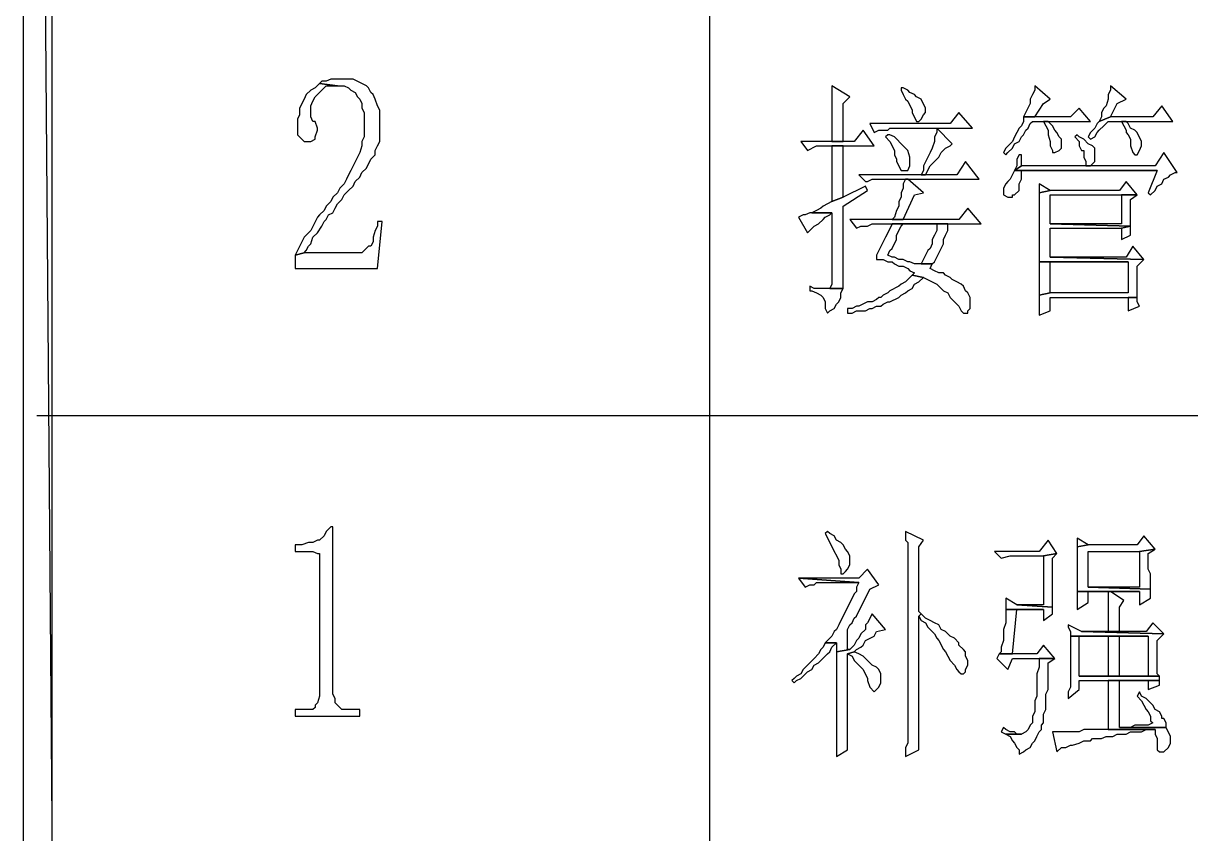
# Model space of a CAD drawing. Extents: x -15.4 to 0.8, y 0.3 to 11.8.
# Drawn here: x -3.2738 to -2.8371, y 1.3455 to 1.6486 of the extents above; entities that cross this region are included whole.
import ezdxf

# ---------------------------------------------------------------- set-up
doc = ezdxf.new("R2010")
doc.units = 0
doc.header["$MEASUREMENT"] = 0
doc.linetypes.add('AUSGEZOGEN', pattern=[0])
doc.layers.get('0').update_dxf_attribs({"linetype": 'AUSGEZOGEN'})

msp = doc.modelspace()

# ---------------------------------------------------------------- linework, layer by layer
for points in [[(-3.26295, 2.6744), (-3.27378, 2.6744), (-3.27378, 2.6744), (-3.26295, 1.3344), (-3.26295, 2.6744)], [(-3.27378, 2.6744), (-3.26295, 1.3344), (-3.26295, 1.3344), (-3.27378, 1.3344), (-3.27378, 2.6744)], [(-3.01711, 2.6744), (-3.01711, 1.33606)], [(-3.15545, 1.62773), (-3.15878, 1.62773), (-3.15878, 1.62773), (-3.16045, 1.6269), (-3.16045, 1.6269), (-3.16211, 1.6269), (-3.16211, 1.6269), (-3.16295, 1.62606), (-3.16295, 1.62606), (-3.15628, 1.62523), (-3.15628, 1.62523), (-3.15378, 1.62523), (-3.15378, 1.62523), (-3.15211, 1.6244), (-3.15211, 1.6244), (-3.15128, 1.62356), (-3.15128, 1.62356), (-3.14961, 1.62273), (-3.14961, 1.62273), (-3.14878, 1.62106), (-3.14878, 1.62106), (-3.14795, 1.62023), (-3.14795, 1.62023), (-3.14711, 1.61856), (-3.14711, 1.61856), (-3.14711, 1.6169), (-3.14711, 1.6169), (-3.14628, 1.61523), (-3.14628, 1.61523), (-3.14628, 1.60606), (-3.14628, 1.60606), (-3.14711, 1.6044), (-3.14711, 1.6044), (-3.14711, 1.60273), (-3.14711, 1.60273), (-3.14795, 1.60023), (-3.14795, 1.60023), (-3.14878, 1.59856), (-3.14878, 1.59856), (-3.15128, 1.59356), (-3.15128, 1.59356), (-3.15211, 1.5919), (-3.15211, 1.5919), (-3.15295, 1.59023), (-3.15295, 1.59023), (-3.15378, 1.58856), (-3.15378, 1.58856), (-3.15545, 1.5869), (-3.15545, 1.5869), (-3.15628, 1.58523), (-3.15628, 1.58523), (-3.15795, 1.58356), (-3.15795, 1.58356), (-3.15878, 1.5819), (-3.15878, 1.5819), (-3.16045, 1.58023), (-3.16045, 1.58023), (-3.16128, 1.57856), (-3.16128, 1.57856), (-3.16295, 1.5769), (-3.16295, 1.5769), (-3.16378, 1.57606), (-3.16378, 1.57606), (-3.16628, 1.57106), (-3.16628, 1.57106), (-3.16711, 1.57023), (-3.16711, 1.57023), (-3.16878, 1.56856), (-3.16878, 1.56856), (-3.17211, 1.5619), (-3.17211, 1.5619), (-3.16878, 1.56273), (-3.16878, 1.56273), (-3.16795, 1.56356), (-3.16795, 1.56356), (-3.16711, 1.56523), (-3.16711, 1.56523), (-3.16628, 1.56606), (-3.16628, 1.56606), (-3.16545, 1.56856), (-3.16545, 1.56856), (-3.16378, 1.57023), (-3.16378, 1.57023), (-3.16211, 1.57273), (-3.16211, 1.57273), (-3.16128, 1.5744), (-3.16128, 1.5744), (-3.16045, 1.57523), (-3.16045, 1.57523), (-3.15961, 1.5769), (-3.15961, 1.5769), (-3.15795, 1.57773), (-3.15795, 1.57773), (-3.15711, 1.5794), (-3.15711, 1.5794), (-3.15628, 1.58106), (-3.15628, 1.58106), (-3.15461, 1.58273), (-3.15461, 1.58273), (-3.15378, 1.5844), (-3.15378, 1.5844), (-3.15211, 1.58606), (-3.15211, 1.58606), (-3.15045, 1.58773), (-3.15045, 1.58773), (-3.14961, 1.5894), (-3.14961, 1.5894), (-3.14795, 1.59106), (-3.14795, 1.59106), (-3.14711, 1.59273), (-3.14711, 1.59273), (-3.14545, 1.5944), (-3.14545, 1.5944), (-3.14378, 1.59773), (-3.14378, 1.59773), (-3.14211, 1.5994), (-3.14211, 1.5994), (-3.14211, 1.60106), (-3.14211, 1.60106), (-3.14128, 1.60273), (-3.14128, 1.60273), (-3.14045, 1.6044), (-3.14045, 1.6044), (-3.14045, 1.61606), (-3.14045, 1.61606), (-3.14128, 1.61773), (-3.14128, 1.61773), (-3.14211, 1.62023), (-3.14211, 1.62023), (-3.14295, 1.6219), (-3.14295, 1.6219), (-3.14378, 1.62273), (-3.14378, 1.62273), (-3.14461, 1.6244), (-3.14461, 1.6244), (-3.14545, 1.62523), (-3.14545, 1.62523), (-3.15045, 1.62773), (-3.15045, 1.62773), (-3.15378, 1.62773), (-3.15545, 1.62773)], [(-3.16295, 1.62606), (-3.16461, 1.6244), (-3.16461, 1.6244), (-3.16628, 1.62356), (-3.16628, 1.62356), (-3.16795, 1.6219), (-3.16795, 1.6219), (-3.16878, 1.62023), (-3.16878, 1.62023), (-3.17045, 1.6169), (-3.17045, 1.6169), (-3.17045, 1.6144), (-3.17045, 1.6144), (-3.17128, 1.61273), (-3.17128, 1.61273), (-3.17128, 1.6069), (-3.17128, 1.6069), (-3.16878, 1.6044), (-3.16878, 1.6044), (-3.16628, 1.6044), (-3.16628, 1.6044), (-3.16461, 1.60523), (-3.16461, 1.60523), (-3.16461, 1.60606), (-3.16461, 1.60606), (-3.16378, 1.60856), (-3.16378, 1.60856), (-3.16378, 1.6094), (-3.16378, 1.6094), (-3.16461, 1.6119), (-3.16461, 1.6119), (-3.16545, 1.6119), (-3.16545, 1.6119), (-3.16628, 1.61356), (-3.16628, 1.61356), (-3.16628, 1.61773), (-3.16628, 1.61773), (-3.16545, 1.6194), (-3.16545, 1.6194), (-3.16461, 1.62106), (-3.16461, 1.62106), (-3.16295, 1.62273), (-3.16295, 1.62273), (-3.16128, 1.6244), (-3.16128, 1.6244), (-3.16045, 1.62523), (-3.16045, 1.62523), (-3.15628, 1.62523), (-3.16295, 1.62606)], [(-2.97128, 1.62523), (-2.97128, 1.6044), (-2.97128, 1.6044), (-2.96711, 1.6044), (-2.96711, 1.6044), (-2.96711, 1.61856), (-2.96711, 1.61856), (-2.96461, 1.62106), (-2.97128, 1.62523)], [(-2.89545, 1.62523), (-2.89545, 1.62356), (-2.89545, 1.62356), (-2.89628, 1.6219), (-2.89628, 1.6219), (-2.89711, 1.62023), (-2.89711, 1.62023), (-2.89711, 1.61856), (-2.89711, 1.61856), (-2.89961, 1.61356), (-2.89961, 1.61356), (-2.89545, 1.61356), (-2.89545, 1.61356), (-2.89211, 1.61856), (-2.89211, 1.61856), (-2.88961, 1.62023), (-2.89545, 1.62523)], [(-2.86711, 1.62523), (-2.86711, 1.62356), (-2.86711, 1.62356), (-2.86795, 1.6219), (-2.86795, 1.6219), (-2.86795, 1.62023), (-2.86795, 1.62023), (-2.86878, 1.61773), (-2.86878, 1.61773), (-2.86961, 1.6169), (-2.86961, 1.6169), (-2.87045, 1.61523), (-2.87045, 1.61523), (-2.87045, 1.61356), (-2.87045, 1.61356), (-2.87128, 1.6119), (-2.87128, 1.6119), (-2.86711, 1.61356), (-2.86711, 1.61356), (-2.86461, 1.61856), (-2.86461, 1.61856), (-2.86128, 1.62023), (-2.86711, 1.62523)], [(-2.94545, 1.6244), (-2.94545, 1.62356), (-2.94545, 1.62356), (-2.94461, 1.6219), (-2.94461, 1.6219), (-2.94378, 1.62023), (-2.94378, 1.62023), (-2.94295, 1.6194), (-2.94295, 1.6194), (-2.94128, 1.61606), (-2.94128, 1.61606), (-2.94128, 1.61523), (-2.94128, 1.61523), (-2.93961, 1.6119), (-2.93961, 1.6119), (-2.93878, 1.6119), (-2.93878, 1.6119), (-2.93795, 1.61273), (-2.93795, 1.61273), (-2.93711, 1.6144), (-2.93711, 1.6144), (-2.93628, 1.61523), (-2.93628, 1.61523), (-2.93628, 1.6169), (-2.93628, 1.6169), (-2.93795, 1.62023), (-2.93795, 1.62023), (-2.93961, 1.62106), (-2.93961, 1.62106), (-2.94045, 1.6219), (-2.94045, 1.6219), (-2.94211, 1.62273), (-2.94211, 1.62273), (-2.94295, 1.62356), (-2.94295, 1.62356), (-2.94461, 1.6244), (-2.94545, 1.6244)], [(-2.87878, 1.6169), (-2.88211, 1.61356), (-2.88211, 1.61356), (-2.89961, 1.61356), (-2.89961, 1.61356), (-2.89961, 1.6119), (-2.89961, 1.6119), (-2.90045, 1.61023), (-2.90045, 1.61023), (-2.90128, 1.6094), (-2.90128, 1.6094), (-2.90211, 1.60773), (-2.90211, 1.60773), (-2.90295, 1.60606), (-2.90295, 1.60606), (-2.90378, 1.6044), (-2.90378, 1.6044), (-2.90628, 1.6019), (-2.90628, 1.6019), (-2.90711, 1.60023), (-2.90711, 1.60023), (-2.90628, 1.5994), (-2.90628, 1.5994), (-2.90545, 1.60023), (-2.90545, 1.60023), (-2.90378, 1.6019), (-2.90378, 1.6019), (-2.90295, 1.60356), (-2.90295, 1.60356), (-2.90128, 1.6044), (-2.90128, 1.6044), (-2.90045, 1.60606), (-2.90045, 1.60606), (-2.89961, 1.6069), (-2.89961, 1.6069), (-2.89878, 1.60856), (-2.89878, 1.60856), (-2.89795, 1.6094), (-2.89795, 1.6094), (-2.89711, 1.61106), (-2.89711, 1.61106), (-2.89628, 1.6119), (-2.89628, 1.6119), (-2.87461, 1.6119), (-2.87878, 1.6169)], [(-2.84795, 1.61773), (-2.85128, 1.61356), (-2.85128, 1.61356), (-2.86711, 1.61356), (-2.86711, 1.61356), (-2.87128, 1.6119), (-2.87128, 1.6119), (-2.87211, 1.61106), (-2.87211, 1.61106), (-2.87295, 1.6094), (-2.87295, 1.6094), (-2.87461, 1.60773), (-2.87461, 1.60773), (-2.87545, 1.60606), (-2.87545, 1.60606), (-2.87461, 1.60523), (-2.87461, 1.60523), (-2.87295, 1.60606), (-2.87295, 1.60606), (-2.87211, 1.60773), (-2.87211, 1.60773), (-2.87128, 1.60856), (-2.87128, 1.60856), (-2.86961, 1.61023), (-2.86961, 1.61023), (-2.86878, 1.61106), (-2.86878, 1.61106), (-2.86795, 1.6119), (-2.86795, 1.6119), (-2.84378, 1.6119), (-2.84795, 1.61773)], [(-2.92378, 1.61523), (-2.92711, 1.61106), (-2.92711, 1.61106), (-2.95711, 1.61106), (-2.95711, 1.61106), (-2.95545, 1.60773), (-2.95545, 1.60773), (-2.95378, 1.60856), (-2.95378, 1.60856), (-2.95045, 1.60856), (-2.95045, 1.60856), (-2.94961, 1.6094), (-2.94961, 1.6094), (-2.91878, 1.6094), (-2.92378, 1.61523)], [(-2.89045, 1.6119), (-2.89211, 1.6119), (-2.89211, 1.6119), (-2.89128, 1.61023), (-2.89128, 1.61023), (-2.89045, 1.60856), (-2.89045, 1.60856), (-2.89045, 1.6069), (-2.89045, 1.6069), (-2.88961, 1.6044), (-2.88961, 1.6044), (-2.88961, 1.60273), (-2.88961, 1.60273), (-2.88878, 1.60106), (-2.88878, 1.60106), (-2.88878, 1.60023), (-2.88878, 1.60023), (-2.88795, 1.60023), (-2.88795, 1.60023), (-2.88628, 1.60106), (-2.88628, 1.60106), (-2.88545, 1.6019), (-2.88545, 1.6019), (-2.88545, 1.60523), (-2.88545, 1.60523), (-2.88628, 1.60606), (-2.88628, 1.60606), (-2.88711, 1.60773), (-2.88711, 1.60773), (-2.88795, 1.60856), (-2.88795, 1.60856), (-2.88878, 1.61023), (-2.88878, 1.61023), (-2.89045, 1.6119), (-2.89045, 1.6119)], [(-2.86128, 1.6119), (-2.86295, 1.6119), (-2.86295, 1.6119), (-2.86211, 1.61023), (-2.86211, 1.61023), (-2.86128, 1.60856), (-2.86128, 1.60856), (-2.86128, 1.60773), (-2.86128, 1.60773), (-2.86045, 1.6069), (-2.86045, 1.6069), (-2.85961, 1.60523), (-2.85961, 1.60523), (-2.85961, 1.60273), (-2.85961, 1.60273), (-2.85878, 1.60023), (-2.85878, 1.60023), (-2.85795, 1.5994), (-2.85795, 1.5994), (-2.85711, 1.5994), (-2.85711, 1.5994), (-2.85628, 1.60106), (-2.85628, 1.60106), (-2.85545, 1.60273), (-2.85545, 1.60273), (-2.85545, 1.6044), (-2.85545, 1.6044), (-2.85711, 1.60773), (-2.85711, 1.60773), (-2.85795, 1.60856), (-2.85795, 1.60856), (-2.85961, 1.6094), (-2.85961, 1.6094), (-2.86045, 1.61106), (-2.86128, 1.6119)], [(-2.95961, 1.60856), (-2.96295, 1.6044), (-2.96295, 1.6044), (-2.98295, 1.6044), (-2.98295, 1.6044), (-2.98045, 1.60106), (-2.98045, 1.60106), (-2.97711, 1.60273), (-2.97711, 1.60273), (-2.95545, 1.60273), (-2.95961, 1.60856)], [(-2.93211, 1.6094), (-2.93211, 1.60773), (-2.93211, 1.60773), (-2.93295, 1.60606), (-2.93295, 1.60606), (-2.93295, 1.6044), (-2.93295, 1.6044), (-2.93378, 1.6019), (-2.93378, 1.6019), (-2.93461, 1.60023), (-2.93461, 1.60023), (-2.93545, 1.59856), (-2.93545, 1.59856), (-2.93711, 1.59523), (-2.93711, 1.59523), (-2.93711, 1.59356), (-2.93711, 1.59356), (-2.93795, 1.5919), (-2.93795, 1.5919), (-2.93628, 1.5919), (-2.93628, 1.5919), (-2.93461, 1.59523), (-2.93461, 1.59523), (-2.93378, 1.59606), (-2.93378, 1.59606), (-2.93211, 1.59773), (-2.93211, 1.59773), (-2.93128, 1.59856), (-2.93128, 1.59856), (-2.93045, 1.60023), (-2.93045, 1.60023), (-2.92878, 1.6019), (-2.92878, 1.6019), (-2.92711, 1.60273), (-2.92711, 1.60273), (-2.92628, 1.60356), (-2.93211, 1.6094)], [(-2.96711, 1.60273), (-2.97128, 1.60273), (-2.97128, 1.60273), (-2.97128, 1.5819), (-2.97128, 1.5819), (-2.96711, 1.58356), (-2.96711, 1.60273)], [(-2.95045, 1.6069), (-2.95128, 1.60606), (-2.95128, 1.60606), (-2.94961, 1.6044), (-2.94961, 1.6044), (-2.94795, 1.60106), (-2.94795, 1.60106), (-2.94795, 1.5994), (-2.94795, 1.5994), (-2.94711, 1.59773), (-2.94711, 1.59773), (-2.94711, 1.5969), (-2.94711, 1.5969), (-2.94545, 1.59356), (-2.94545, 1.59356), (-2.94295, 1.59356), (-2.94295, 1.59356), (-2.94211, 1.59523), (-2.94211, 1.59523), (-2.94211, 1.59856), (-2.94211, 1.59856), (-2.94295, 1.60106), (-2.94295, 1.60106), (-2.94378, 1.6019), (-2.94378, 1.6019), (-2.94461, 1.60273), (-2.94461, 1.60273), (-2.94795, 1.60606), (-2.94795, 1.60606), (-2.94961, 1.6069), (-2.95045, 1.6069)], [(-2.87961, 1.6069), (-2.88045, 1.60606), (-2.88045, 1.60606), (-2.87878, 1.6044), (-2.87878, 1.6044), (-2.87878, 1.60273), (-2.87878, 1.60273), (-2.87795, 1.60106), (-2.87795, 1.60106), (-2.87711, 1.60106), (-2.87711, 1.60106), (-2.87711, 1.59856), (-2.87711, 1.59856), (-2.87628, 1.5969), (-2.87628, 1.5969), (-2.87628, 1.59523), (-2.87628, 1.59523), (-2.87461, 1.59523), (-2.87461, 1.59523), (-2.87295, 1.5969), (-2.87295, 1.5969), (-2.87295, 1.6019), (-2.87295, 1.6019), (-2.87378, 1.60273), (-2.87378, 1.60273), (-2.87545, 1.60356), (-2.87545, 1.60356), (-2.87711, 1.60523), (-2.87711, 1.60523), (-2.87878, 1.60606), (-2.87961, 1.6069)], [(-2.84711, 1.60023), (-2.85045, 1.59523), (-2.85045, 1.59523), (-2.90045, 1.59523), (-2.90045, 1.59523), (-2.90295, 1.59356), (-2.90295, 1.59356), (-2.84961, 1.59356), (-2.84961, 1.59356), (-2.85295, 1.58523), (-2.85295, 1.58523), (-2.85211, 1.5844), (-2.85211, 1.5844), (-2.85045, 1.58606), (-2.85045, 1.58606), (-2.84961, 1.58773), (-2.84961, 1.58773), (-2.84795, 1.58856), (-2.84795, 1.58856), (-2.84711, 1.59023), (-2.84711, 1.59023), (-2.84545, 1.59106), (-2.84545, 1.59106), (-2.84461, 1.5919), (-2.84461, 1.5919), (-2.84295, 1.59273), (-2.84295, 1.59273), (-2.84211, 1.59273), (-2.84711, 1.60023)], [(-2.90045, 1.5994), (-2.90128, 1.5994), (-2.90128, 1.5994), (-2.90211, 1.59773), (-2.90211, 1.59773), (-2.90211, 1.59523), (-2.90211, 1.59523), (-2.90295, 1.59356), (-2.90295, 1.59356), (-2.90045, 1.59523), (-2.90045, 1.5994)], [(-2.92128, 1.5969), (-2.92461, 1.5919), (-2.92461, 1.5919), (-2.96128, 1.5919), (-2.96128, 1.5919), (-2.95878, 1.5894), (-2.95878, 1.5894), (-2.95795, 1.5894), (-2.95795, 1.5894), (-2.95628, 1.59023), (-2.95628, 1.59023), (-2.91628, 1.59023), (-2.92128, 1.5969)], [(-2.94295, 1.59023), (-2.94378, 1.59023), (-2.94378, 1.59023), (-2.94461, 1.58856), (-2.94461, 1.58856), (-2.94461, 1.5869), (-2.94461, 1.5869), (-2.94545, 1.58523), (-2.94545, 1.58523), (-2.94545, 1.58356), (-2.94545, 1.58356), (-2.94628, 1.5819), (-2.94628, 1.5819), (-2.94628, 1.58023), (-2.94628, 1.58023), (-2.94711, 1.57856), (-2.94711, 1.57856), (-2.94795, 1.57606), (-2.94795, 1.57606), (-2.94878, 1.57523), (-2.94878, 1.57523), (-2.94461, 1.57523), (-2.94461, 1.57523), (-2.94045, 1.5844), (-2.94045, 1.5844), (-2.93711, 1.58523), (-2.94295, 1.59023)], [(-2.90295, 1.59356), (-2.90461, 1.59023), (-2.90461, 1.59023), (-2.90545, 1.5894), (-2.90545, 1.5894), (-2.90628, 1.58856), (-2.90628, 1.58856), (-2.90711, 1.5869), (-2.90711, 1.5869), (-2.90711, 1.5844), (-2.90711, 1.5844), (-2.90545, 1.58356), (-2.90545, 1.58356), (-2.90378, 1.58356), (-2.90378, 1.58356), (-2.90378, 1.5844), (-2.90378, 1.5844), (-2.90295, 1.5844), (-2.90295, 1.5844), (-2.90128, 1.58606), (-2.90128, 1.58606), (-2.90128, 1.58856), (-2.90128, 1.58856), (-2.90045, 1.59023), (-2.90045, 1.59023), (-2.90045, 1.59356), (-2.90045, 1.59356), (-2.84961, 1.59356), (-2.90295, 1.59356)], [(-2.95878, 1.58773), (-2.96711, 1.58356), (-2.96711, 1.58356), (-2.97128, 1.5819), (-2.97128, 1.5819), (-2.97461, 1.58023), (-2.97461, 1.58023), (-2.97545, 1.5794), (-2.97545, 1.5794), (-2.97711, 1.57856), (-2.97711, 1.57856), (-2.97878, 1.57773), (-2.97878, 1.57773), (-2.97128, 1.57773), (-2.97128, 1.57773), (-2.97128, 1.55106), (-2.97128, 1.55106), (-2.97211, 1.5494), (-2.97211, 1.5494), (-2.96711, 1.5494), (-2.96711, 1.5494), (-2.96711, 1.58023), (-2.96711, 1.58023), (-2.95795, 1.58606), (-2.95878, 1.58773)], [(-2.86128, 1.5894), (-2.86378, 1.58606), (-2.86378, 1.58606), (-2.88961, 1.58606), (-2.88961, 1.58606), (-2.89378, 1.58523), (-2.89378, 1.58523), (-2.89378, 1.5594), (-2.89378, 1.5594), (-2.86045, 1.5594), (-2.86045, 1.5594), (-2.86045, 1.54773), (-2.86045, 1.54773), (-2.88961, 1.54773), (-2.88961, 1.54773), (-2.89378, 1.5469), (-2.89378, 1.5469), (-2.89378, 1.5394), (-2.89378, 1.5394), (-2.88961, 1.54106), (-2.88961, 1.54106), (-2.88961, 1.54606), (-2.88961, 1.54606), (-2.85711, 1.54606), (-2.85711, 1.54606), (-2.85711, 1.55773), (-2.85711, 1.55773), (-2.85461, 1.56023), (-2.85461, 1.56023), (-2.88961, 1.56106), (-2.88961, 1.56106), (-2.88961, 1.5719), (-2.88961, 1.5719), (-2.86295, 1.5719), (-2.86295, 1.5719), (-2.85961, 1.57273), (-2.85961, 1.57273), (-2.88961, 1.57356), (-2.88961, 1.57356), (-2.88961, 1.5844), (-2.88961, 1.5844), (-2.85711, 1.5844), (-2.86128, 1.5894)], [(-2.89378, 1.58856), (-2.89378, 1.58523), (-2.89378, 1.58523), (-2.88961, 1.58606), (-2.89378, 1.58856)], [(-2.85711, 1.5844), (-2.86295, 1.5844), (-2.86295, 1.5844), (-2.86295, 1.57356), (-2.86295, 1.57356), (-2.88961, 1.57356), (-2.88961, 1.57356), (-2.85961, 1.57273), (-2.85961, 1.57273), (-2.85961, 1.58273), (-2.85711, 1.5844)], [(-2.97878, 1.57773), (-2.97961, 1.57773), (-2.97961, 1.57773), (-2.98128, 1.5769), (-2.98128, 1.5769), (-2.98211, 1.5769), (-2.98211, 1.5769), (-2.98378, 1.57606), (-2.98378, 1.57606), (-2.98045, 1.57023), (-2.98045, 1.57023), (-2.97795, 1.57273), (-2.97795, 1.57273), (-2.97628, 1.57356), (-2.97628, 1.57356), (-2.97461, 1.57523), (-2.97461, 1.57523), (-2.97378, 1.57606), (-2.97378, 1.57606), (-2.97211, 1.5769), (-2.97211, 1.5769), (-2.97128, 1.57773), (-2.97878, 1.57773)], [(-2.92045, 1.5794), (-2.92378, 1.57523), (-2.92378, 1.57523), (-2.96461, 1.57523), (-2.96461, 1.57523), (-2.96211, 1.5719), (-2.96211, 1.5719), (-2.96045, 1.57273), (-2.96045, 1.57273), (-2.95795, 1.57273), (-2.95795, 1.57273), (-2.95628, 1.57356), (-2.95628, 1.57356), (-2.91545, 1.57356), (-2.92045, 1.5794)], [(-3.13961, 1.5744), (-3.14128, 1.5744), (-3.14128, 1.5744), (-3.14128, 1.57273), (-3.14128, 1.57273), (-3.14211, 1.57106), (-3.14211, 1.57106), (-3.14295, 1.56856), (-3.14295, 1.56856), (-3.14295, 1.5669), (-3.14295, 1.5669), (-3.14378, 1.56523), (-3.14378, 1.56523), (-3.14461, 1.56523), (-3.14461, 1.56523), (-3.14711, 1.56273), (-3.14711, 1.56273), (-3.16878, 1.56273), (-3.16878, 1.56273), (-3.17211, 1.5619), (-3.17211, 1.5619), (-3.17211, 1.5569), (-3.17211, 1.5569), (-3.14128, 1.5569), (-3.13961, 1.5744)], [(-2.94878, 1.57356), (-2.95045, 1.57023), (-2.95045, 1.57023), (-2.95128, 1.56856), (-2.95128, 1.56856), (-2.95378, 1.56356), (-2.95378, 1.56356), (-2.95461, 1.5619), (-2.95461, 1.5619), (-2.95461, 1.56023), (-2.95461, 1.56023), (-2.95211, 1.56023), (-2.95211, 1.56023), (-2.95045, 1.5594), (-2.95045, 1.5594), (-2.94878, 1.5594), (-2.94878, 1.5594), (-2.94795, 1.55856), (-2.94795, 1.55856), (-2.94628, 1.55773), (-2.94628, 1.55773), (-2.94461, 1.55773), (-2.94461, 1.55773), (-2.94295, 1.5569), (-2.94295, 1.5569), (-2.94211, 1.55606), (-2.94211, 1.55606), (-2.94045, 1.55523), (-2.94045, 1.55523), (-2.94128, 1.5544), (-2.94128, 1.5544), (-2.93711, 1.55356), (-2.93711, 1.55356), (-2.93378, 1.5519), (-2.93378, 1.5519), (-2.93211, 1.55106), (-2.93211, 1.55106), (-2.92961, 1.54856), (-2.92961, 1.54856), (-2.92795, 1.54773), (-2.92795, 1.54773), (-2.92711, 1.54606), (-2.92711, 1.54606), (-2.92378, 1.54273), (-2.92378, 1.54273), (-2.92295, 1.54106), (-2.92295, 1.54106), (-2.92211, 1.54023), (-2.92211, 1.54023), (-2.92045, 1.54023), (-2.92045, 1.54023), (-2.92045, 1.54106), (-2.92045, 1.54106), (-2.91961, 1.5419), (-2.91961, 1.5419), (-2.91961, 1.54606), (-2.91961, 1.54606), (-2.92045, 1.54773), (-2.92045, 1.54773), (-2.92128, 1.54856), (-2.92128, 1.54856), (-2.92211, 1.55023), (-2.92211, 1.55023), (-2.92295, 1.55106), (-2.92295, 1.55106), (-2.92461, 1.5519), (-2.92461, 1.5519), (-2.92628, 1.55273), (-2.92628, 1.55273), (-2.92711, 1.55356), (-2.92711, 1.55356), (-2.92878, 1.5544), (-2.92878, 1.5544), (-2.92961, 1.55523), (-2.92961, 1.55523), (-2.93128, 1.55523), (-2.93128, 1.55523), (-2.93295, 1.55606), (-2.93295, 1.55606), (-2.93461, 1.5569), (-2.93461, 1.5569), (-2.93378, 1.55856), (-2.93378, 1.55856), (-2.94045, 1.55856), (-2.94045, 1.55856), (-2.94211, 1.5594), (-2.94211, 1.5594), (-2.94295, 1.5594), (-2.94295, 1.5594), (-2.94461, 1.56023), (-2.94461, 1.56023), (-2.94628, 1.56023), (-2.94628, 1.56023), (-2.94795, 1.56106), (-2.94795, 1.56106), (-2.94878, 1.56106), (-2.94878, 1.56106), (-2.95045, 1.5619), (-2.95045, 1.5619), (-2.94961, 1.56356), (-2.94961, 1.56356), (-2.94878, 1.5644), (-2.94878, 1.5644), (-2.94711, 1.56773), (-2.94711, 1.56773), (-2.94711, 1.5694), (-2.94711, 1.5694), (-2.94545, 1.57273), (-2.94545, 1.57273), (-2.94461, 1.57356), (-2.94461, 1.57356), (-2.93211, 1.57356), (-2.94878, 1.57356)], [(-2.92795, 1.57356), (-2.94878, 1.57356), (-2.94878, 1.57356), (-2.93211, 1.57356), (-2.93211, 1.57356), (-2.93211, 1.57106), (-2.93211, 1.57106), (-2.93295, 1.5694), (-2.93295, 1.5694), (-2.93378, 1.56773), (-2.93378, 1.56773), (-2.93378, 1.56606), (-2.93378, 1.56606), (-2.93461, 1.5644), (-2.93461, 1.5644), (-2.93545, 1.56356), (-2.93545, 1.56356), (-2.93795, 1.55856), (-2.93795, 1.55856), (-2.93378, 1.55856), (-2.93378, 1.55856), (-2.93295, 1.5594), (-2.93295, 1.5594), (-2.92961, 1.56606), (-2.92961, 1.56606), (-2.92961, 1.56773), (-2.92961, 1.56773), (-2.92878, 1.5694), (-2.92878, 1.5694), (-2.92795, 1.57106), (-2.92795, 1.57106), (-2.92795, 1.57273), (-2.92795, 1.57356)], [(-2.85961, 1.57273), (-2.86295, 1.5719), (-2.86295, 1.5719), (-2.86295, 1.56773), (-2.86295, 1.56773), (-2.85961, 1.5694), (-2.85961, 1.5694), (-2.85961, 1.57106), (-2.85961, 1.57273)], [(-2.85878, 1.56523), (-2.86128, 1.56106), (-2.86128, 1.56106), (-2.88961, 1.56106), (-2.88961, 1.56106), (-2.85461, 1.56023), (-2.85878, 1.56523)], [(-2.89378, 1.5594), (-2.89378, 1.5469), (-2.89378, 1.5469), (-2.88961, 1.54773), (-2.88961, 1.54773), (-2.88961, 1.5594), (-2.88961, 1.5594), (-2.86045, 1.5594), (-2.89378, 1.5594)], [(-2.97961, 1.55023), (-2.97961, 1.54856), (-2.97961, 1.54856), (-2.97878, 1.54856), (-2.97878, 1.54856), (-2.97711, 1.54773), (-2.97711, 1.54773), (-2.97545, 1.5469), (-2.97545, 1.5469), (-2.97461, 1.54606), (-2.97461, 1.54606), (-2.97378, 1.5444), (-2.97378, 1.5444), (-2.97378, 1.5419), (-2.97378, 1.5419), (-2.97295, 1.54023), (-2.97295, 1.54023), (-2.97211, 1.54106), (-2.97211, 1.54106), (-2.97045, 1.5419), (-2.97045, 1.5419), (-2.96961, 1.54356), (-2.96961, 1.54356), (-2.96878, 1.5444), (-2.96878, 1.5444), (-2.96795, 1.54606), (-2.96795, 1.54606), (-2.96795, 1.54773), (-2.96795, 1.54773), (-2.96711, 1.5494), (-2.96711, 1.5494), (-2.97795, 1.5494), (-2.97795, 1.5494), (-2.97961, 1.55023), (-2.97961, 1.55023)], [(-2.94128, 1.5544), (-2.94378, 1.5519), (-2.94378, 1.5519), (-2.94545, 1.55106), (-2.94545, 1.55106), (-2.94628, 1.55023), (-2.94628, 1.55023), (-2.94961, 1.54856), (-2.94961, 1.54856), (-2.95045, 1.54773), (-2.95045, 1.54773), (-2.95211, 1.5469), (-2.95211, 1.5469), (-2.95295, 1.54606), (-2.95295, 1.54606), (-2.95378, 1.54606), (-2.95378, 1.54606), (-2.95461, 1.54523), (-2.95461, 1.54523), (-2.95628, 1.5444), (-2.95628, 1.5444), (-2.95795, 1.5444), (-2.95795, 1.5444), (-2.96128, 1.54273), (-2.96128, 1.54273), (-2.96211, 1.54273), (-2.96211, 1.54273), (-2.96378, 1.5419), (-2.96378, 1.5419), (-2.96545, 1.5419), (-2.96545, 1.5419), (-2.96545, 1.54023), (-2.96545, 1.54023), (-2.96378, 1.54023), (-2.96378, 1.54023), (-2.96211, 1.54106), (-2.96211, 1.54106), (-2.95878, 1.54106), (-2.95878, 1.54106), (-2.95711, 1.5419), (-2.95711, 1.5419), (-2.95628, 1.5419), (-2.95628, 1.5419), (-2.95461, 1.54273), (-2.95461, 1.54273), (-2.95295, 1.54273), (-2.95295, 1.54273), (-2.95211, 1.54356), (-2.95211, 1.54356), (-2.95045, 1.5444), (-2.95045, 1.5444), (-2.94961, 1.5444), (-2.94961, 1.5444), (-2.94628, 1.54606), (-2.94628, 1.54606), (-2.94545, 1.5469), (-2.94545, 1.5469), (-2.94378, 1.54773), (-2.94378, 1.54773), (-2.94295, 1.54856), (-2.94295, 1.54856), (-2.94128, 1.5494), (-2.94128, 1.5494), (-2.94045, 1.55106), (-2.94045, 1.55106), (-2.93878, 1.5519), (-2.93878, 1.5519), (-2.93711, 1.55356), (-2.94128, 1.5544)], [(-2.85711, 1.54606), (-2.86045, 1.54606), (-2.86045, 1.54606), (-2.86045, 1.54106), (-2.86045, 1.54106), (-2.85628, 1.54273), (-2.85628, 1.54273), (-2.85711, 1.5444), (-2.85711, 1.54606)], [(-3.26878, 1.5019), (0.08122, 1.5019)], [(-3.15795, 1.46023), (-3.15878, 1.46023), (-3.15878, 1.46023), (-3.16045, 1.45856), (-3.16045, 1.45856), (-3.16128, 1.4569), (-3.16128, 1.4569), (-3.16295, 1.45523), (-3.16295, 1.45523), (-3.16378, 1.45523), (-3.16378, 1.45523), (-3.16545, 1.4544), (-3.16545, 1.4544), (-3.16711, 1.4544), (-3.16711, 1.4544), (-3.16961, 1.45356), (-3.16961, 1.45356), (-3.17211, 1.45356), (-3.17211, 1.45356), (-3.17211, 1.45106), (-3.17211, 1.45106), (-3.16545, 1.45106), (-3.16545, 1.45106), (-3.16378, 1.45023), (-3.16378, 1.45023), (-3.16295, 1.45023), (-3.16295, 1.45023), (-3.16295, 1.3969), (-3.16295, 1.3969), (-3.16378, 1.3944), (-3.16378, 1.3944), (-3.16461, 1.39356), (-3.16461, 1.39356), (-3.16461, 1.39273), (-3.16461, 1.39273), (-3.16545, 1.3919), (-3.16545, 1.3919), (-3.17211, 1.3919), (-3.17211, 1.3919), (-3.17211, 1.3894), (-3.17211, 1.3894), (-3.14795, 1.3894), (-3.14795, 1.3894), (-3.14795, 1.3919), (-3.14795, 1.3919), (-3.15461, 1.3919), (-3.15461, 1.3919), (-3.15711, 1.3944), (-3.15711, 1.3944), (-3.15711, 1.39606), (-3.15711, 1.39606), (-3.15795, 1.39773), (-3.15795, 1.46023)], [(-2.97295, 1.45856), (-2.97378, 1.45773), (-2.97378, 1.45773), (-2.97211, 1.4544), (-2.97211, 1.4544), (-2.97128, 1.45273), (-2.97128, 1.45273), (-2.96878, 1.44773), (-2.96878, 1.44773), (-2.96878, 1.44606), (-2.96878, 1.44606), (-2.96795, 1.4444), (-2.96795, 1.4444), (-2.96795, 1.44273), (-2.96795, 1.44273), (-2.96711, 1.44273), (-2.96711, 1.44273), (-2.96628, 1.44356), (-2.96628, 1.44356), (-2.96545, 1.4444), (-2.96545, 1.4444), (-2.96461, 1.44606), (-2.96461, 1.44606), (-2.96461, 1.4494), (-2.96461, 1.4494), (-2.96545, 1.45106), (-2.96545, 1.45106), (-2.96628, 1.4519), (-2.96628, 1.4519), (-2.96711, 1.45356), (-2.96711, 1.45356), (-2.96795, 1.4544), (-2.96795, 1.4544), (-2.96961, 1.45523), (-2.96961, 1.45523), (-2.97045, 1.4569), (-2.97045, 1.4569), (-2.97211, 1.45773), (-2.97295, 1.45856)], [(-2.94378, 1.45856), (-2.94378, 1.45523), (-2.94378, 1.45523), (-2.94295, 1.4544), (-2.94295, 1.4544), (-2.94295, 1.3794), (-2.94295, 1.3794), (-2.94378, 1.37773), (-2.94378, 1.37773), (-2.94378, 1.3744), (-2.94378, 1.3744), (-2.93878, 1.3769), (-2.93878, 1.3769), (-2.93878, 1.4269), (-2.93878, 1.4269), (-2.93795, 1.42773), (-2.93795, 1.42773), (-2.93878, 1.42856), (-2.93878, 1.42856), (-2.93878, 1.45273), (-2.93878, 1.45273), (-2.93711, 1.45523), (-2.94378, 1.45856)], [(-2.89045, 1.45523), (-2.89378, 1.45106), (-2.89378, 1.45106), (-2.91045, 1.45106), (-2.91045, 1.45106), (-2.90795, 1.44856), (-2.90795, 1.44856), (-2.90461, 1.4494), (-2.90461, 1.4494), (-2.89211, 1.4494), (-2.89211, 1.4494), (-2.88711, 1.45023), (-2.89045, 1.45523)], [(-2.85461, 1.4569), (-2.85711, 1.45356), (-2.85711, 1.45356), (-2.87545, 1.45356), (-2.87545, 1.45356), (-2.87961, 1.45273), (-2.87961, 1.45273), (-2.87961, 1.43606), (-2.87961, 1.43606), (-2.85628, 1.43606), (-2.85628, 1.43606), (-2.85628, 1.43106), (-2.85628, 1.43106), (-2.85211, 1.43356), (-2.85211, 1.43356), (-2.85211, 1.4369), (-2.85211, 1.4369), (-2.87545, 1.43773), (-2.87545, 1.43773), (-2.87545, 1.45106), (-2.87545, 1.45106), (-2.85628, 1.45106), (-2.85628, 1.45106), (-2.85045, 1.4519), (-2.85461, 1.4569)], [(-2.87961, 1.45606), (-2.87961, 1.45273), (-2.87961, 1.45273), (-2.87545, 1.45356), (-2.87961, 1.45606)], [(-2.88711, 1.45023), (-2.89211, 1.4494), (-2.89211, 1.4494), (-2.89211, 1.43106), (-2.89211, 1.43106), (-2.90211, 1.43106), (-2.90211, 1.43106), (-2.88878, 1.43023), (-2.88878, 1.43023), (-2.88878, 1.44856), (-2.88711, 1.45023)], [(-2.85045, 1.4519), (-2.85628, 1.45106), (-2.85628, 1.45106), (-2.85628, 1.43773), (-2.85628, 1.43773), (-2.87545, 1.43773), (-2.87545, 1.43773), (-2.85211, 1.4369), (-2.85211, 1.4369), (-2.85211, 1.44273), (-2.85211, 1.44273), (-2.85295, 1.4444), (-2.85295, 1.4444), (-2.85295, 1.45023), (-2.85045, 1.4519)], [(-2.95795, 1.4444), (-2.96128, 1.44106), (-2.96128, 1.44106), (-2.98378, 1.44106), (-2.98378, 1.44106), (-2.96128, 1.4394), (-2.96128, 1.4394), (-2.96211, 1.43773), (-2.96211, 1.43773), (-2.96211, 1.43606), (-2.96211, 1.43606), (-2.96295, 1.43523), (-2.96295, 1.43523), (-2.96378, 1.43356), (-2.96378, 1.43356), (-2.96461, 1.4319), (-2.96461, 1.4319), (-2.96878, 1.42356), (-2.96878, 1.42356), (-2.96961, 1.4219), (-2.96961, 1.4219), (-2.97045, 1.42106), (-2.97045, 1.42106), (-2.97128, 1.4194), (-2.97128, 1.4194), (-2.97378, 1.4169), (-2.97378, 1.4169), (-2.96961, 1.4169), (-2.96961, 1.4169), (-2.96961, 1.41356), (-2.96961, 1.41356), (-2.96461, 1.4144), (-2.96461, 1.4144), (-2.96545, 1.4144), (-2.96545, 1.4144), (-2.96545, 1.4219), (-2.96545, 1.4219), (-2.96461, 1.42356), (-2.96461, 1.42356), (-2.96378, 1.4244), (-2.96378, 1.4244), (-2.96295, 1.42606), (-2.96295, 1.42606), (-2.96211, 1.4269), (-2.96211, 1.4269), (-2.95961, 1.4319), (-2.95961, 1.4319), (-2.95878, 1.43356), (-2.95878, 1.43356), (-2.95711, 1.4369), (-2.95711, 1.4369), (-2.95378, 1.43856), (-2.95795, 1.4444)], [(-2.98378, 1.44106), (-2.98128, 1.43773), (-2.98128, 1.43773), (-2.97961, 1.43856), (-2.97961, 1.43856), (-2.97795, 1.43856), (-2.97795, 1.43856), (-2.97711, 1.4394), (-2.97711, 1.4394), (-2.96128, 1.4394), (-2.98378, 1.44106)], [(-2.90628, 1.43356), (-2.90628, 1.4294), (-2.90628, 1.4294), (-2.89211, 1.4294), (-2.89211, 1.4294), (-2.89211, 1.42523), (-2.89211, 1.42523), (-2.88878, 1.42773), (-2.88878, 1.42773), (-2.88878, 1.43023), (-2.88878, 1.43023), (-2.90211, 1.43106), (-2.90628, 1.43356)], [(-2.87961, 1.43606), (-2.87961, 1.4294), (-2.87961, 1.4294), (-2.87545, 1.4319), (-2.87545, 1.4319), (-2.87545, 1.43606), (-2.87545, 1.43606), (-2.85628, 1.43606), (-2.87961, 1.43606)], [(-2.86711, 1.43606), (-2.86795, 1.43606), (-2.86795, 1.43606), (-2.86795, 1.42106), (-2.86795, 1.42106), (-2.86378, 1.42106), (-2.86378, 1.42106), (-2.86378, 1.43023), (-2.86378, 1.43023), (-2.86211, 1.43273), (-2.86711, 1.43606)], [(-2.90628, 1.4294), (-2.90628, 1.4244), (-2.90628, 1.4244), (-2.90711, 1.4219), (-2.90711, 1.4219), (-2.90711, 1.41773), (-2.90711, 1.41773), (-2.90795, 1.41523), (-2.90795, 1.41523), (-2.90795, 1.41356), (-2.90795, 1.41356), (-2.90878, 1.41273), (-2.90878, 1.41273), (-2.90378, 1.41273), (-2.90378, 1.41273), (-2.90211, 1.4294), (-2.90211, 1.4294), (-2.89211, 1.4294), (-2.90628, 1.4294)], [(-2.95628, 1.42773), (-2.95795, 1.4244), (-2.95795, 1.4244), (-2.95878, 1.42356), (-2.95878, 1.42356), (-2.95878, 1.4219), (-2.95878, 1.4219), (-2.96045, 1.42023), (-2.96045, 1.42023), (-2.96128, 1.41856), (-2.96128, 1.41856), (-2.96211, 1.41773), (-2.96211, 1.41773), (-2.96295, 1.41606), (-2.96295, 1.41606), (-2.96461, 1.4144), (-2.96461, 1.4144), (-2.96961, 1.41356), (-2.96961, 1.41356), (-2.96961, 1.3744), (-2.96961, 1.3744), (-2.96545, 1.3769), (-2.96545, 1.3769), (-2.96545, 1.41273), (-2.96545, 1.41273), (-2.96295, 1.41356), (-2.96295, 1.41356), (-2.96211, 1.4144), (-2.96211, 1.4144), (-2.96045, 1.41523), (-2.96045, 1.41523), (-2.95961, 1.41606), (-2.95961, 1.41606), (-2.95878, 1.41773), (-2.95878, 1.41773), (-2.95545, 1.4194), (-2.95545, 1.4194), (-2.95461, 1.42106), (-2.95461, 1.42106), (-2.95128, 1.4219), (-2.95628, 1.42773)], [(-2.93795, 1.42773), (-2.93878, 1.4269), (-2.93878, 1.4269), (-2.93795, 1.42523), (-2.93795, 1.42523), (-2.93628, 1.4244), (-2.93628, 1.4244), (-2.93545, 1.42273), (-2.93545, 1.42273), (-2.93378, 1.42106), (-2.93378, 1.42106), (-2.93295, 1.42023), (-2.93295, 1.42023), (-2.93211, 1.41856), (-2.93211, 1.41856), (-2.93128, 1.41773), (-2.93128, 1.41773), (-2.92961, 1.4144), (-2.92961, 1.4144), (-2.92878, 1.41356), (-2.92878, 1.41356), (-2.92795, 1.4119), (-2.92795, 1.4119), (-2.92711, 1.41023), (-2.92711, 1.41023), (-2.92545, 1.40856), (-2.92545, 1.40856), (-2.92461, 1.4069), (-2.92461, 1.4069), (-2.92378, 1.40606), (-2.92378, 1.40606), (-2.92295, 1.40523), (-2.92295, 1.40523), (-2.92211, 1.40523), (-2.92211, 1.40523), (-2.92128, 1.40606), (-2.92128, 1.40606), (-2.92128, 1.4069), (-2.92128, 1.4069), (-2.92045, 1.40856), (-2.92045, 1.40856), (-2.92045, 1.41023), (-2.92045, 1.41023), (-2.92128, 1.4119), (-2.92128, 1.4119), (-2.92128, 1.41356), (-2.92128, 1.41356), (-2.92211, 1.4144), (-2.92211, 1.4144), (-2.92378, 1.41606), (-2.92378, 1.41606), (-2.92378, 1.4169), (-2.92378, 1.4169), (-2.92545, 1.41856), (-2.92545, 1.41856), (-2.92711, 1.4194), (-2.92711, 1.4194), (-2.92878, 1.42106), (-2.92878, 1.42106), (-2.93045, 1.4219), (-2.93045, 1.4219), (-2.93128, 1.42356), (-2.93128, 1.42356), (-2.93295, 1.4244), (-2.93295, 1.4244), (-2.93461, 1.42523), (-2.93461, 1.42523), (-2.93628, 1.42606), (-2.93795, 1.42773)], [(-2.88295, 1.42356), (-2.88295, 1.42273), (-2.88295, 1.42273), (-2.88211, 1.42106), (-2.88211, 1.42106), (-2.88211, 1.4194), (-2.88211, 1.4194), (-2.85295, 1.4194), (-2.85295, 1.4194), (-2.85295, 1.4044), (-2.85295, 1.4044), (-2.86378, 1.4044), (-2.86378, 1.4044), (-2.84878, 1.4044), (-2.84878, 1.4044), (-2.84961, 1.40523), (-2.84961, 1.40523), (-2.84961, 1.41773), (-2.84961, 1.41773), (-2.84711, 1.42023), (-2.84711, 1.42023), (-2.87795, 1.42106), (-2.88295, 1.42356)], [(-2.85128, 1.4244), (-2.85378, 1.42106), (-2.85378, 1.42106), (-2.87795, 1.42106), (-2.87795, 1.42106), (-2.84711, 1.42023), (-2.85128, 1.4244)], [(-2.88211, 1.4194), (-2.88211, 1.40023), (-2.88211, 1.40023), (-2.88295, 1.39856), (-2.88295, 1.39856), (-2.88295, 1.39606), (-2.88295, 1.39606), (-2.87878, 1.3994), (-2.87878, 1.3994), (-2.87878, 1.40273), (-2.87878, 1.40273), (-2.84878, 1.40273), (-2.84878, 1.40273), (-2.84878, 1.4044), (-2.84878, 1.4044), (-2.87878, 1.4044), (-2.87878, 1.4044), (-2.87878, 1.4194), (-2.87878, 1.4194), (-2.85295, 1.4194), (-2.88211, 1.4194)], [(-2.86378, 1.4194), (-2.86795, 1.4194), (-2.86795, 1.4194), (-2.86795, 1.4044), (-2.86795, 1.4044), (-2.87878, 1.4044), (-2.87878, 1.4044), (-2.86378, 1.4044), (-2.86378, 1.4194)], [(-2.97378, 1.4169), (-2.97461, 1.41523), (-2.97461, 1.41523), (-2.97545, 1.4144), (-2.97545, 1.4144), (-2.97628, 1.41273), (-2.97628, 1.41273), (-2.97795, 1.41106), (-2.97795, 1.41106), (-2.98211, 1.4069), (-2.98211, 1.4069), (-2.98295, 1.40523), (-2.98295, 1.40523), (-2.98461, 1.4044), (-2.98461, 1.4044), (-2.98545, 1.40356), (-2.98545, 1.40356), (-2.98628, 1.40273), (-2.98628, 1.40273), (-2.98545, 1.4019), (-2.98545, 1.4019), (-2.98461, 1.40273), (-2.98461, 1.40273), (-2.98295, 1.40356), (-2.98295, 1.40356), (-2.98045, 1.40606), (-2.98045, 1.40606), (-2.97878, 1.4069), (-2.97878, 1.4069), (-2.97795, 1.40856), (-2.97795, 1.40856), (-2.97628, 1.4094), (-2.97628, 1.4094), (-2.97545, 1.41023), (-2.97545, 1.41023), (-2.97378, 1.4119), (-2.97378, 1.4119), (-2.97295, 1.41273), (-2.97295, 1.41273), (-2.97211, 1.41356), (-2.97211, 1.41356), (-2.97128, 1.41523), (-2.97128, 1.41523), (-2.96961, 1.4169), (-2.97378, 1.4169)], [(-2.89211, 1.41606), (-2.89461, 1.41273), (-2.89461, 1.41273), (-2.90878, 1.41273), (-2.90878, 1.41273), (-2.90961, 1.41106), (-2.90961, 1.41106), (-2.90545, 1.4069), (-2.90545, 1.4069), (-2.90378, 1.41106), (-2.90378, 1.41106), (-2.88795, 1.41106), (-2.89211, 1.41606)], [(-2.96295, 1.41356), (-2.96545, 1.41273), (-2.96545, 1.41273), (-2.96378, 1.4119), (-2.96378, 1.4119), (-2.96295, 1.41023), (-2.96295, 1.41023), (-2.95961, 1.4069), (-2.95961, 1.4069), (-2.95795, 1.40356), (-2.95795, 1.40356), (-2.95795, 1.40273), (-2.95795, 1.40273), (-2.95711, 1.40023), (-2.95711, 1.40023), (-2.95545, 1.39856), (-2.95545, 1.39856), (-2.95461, 1.3994), (-2.95461, 1.3994), (-2.95378, 1.40023), (-2.95378, 1.40023), (-2.95295, 1.4019), (-2.95295, 1.4019), (-2.95295, 1.40523), (-2.95295, 1.40523), (-2.95378, 1.4069), (-2.95378, 1.4069), (-2.95461, 1.40773), (-2.95461, 1.40773), (-2.95628, 1.40856), (-2.95628, 1.40856), (-2.95961, 1.4119), (-2.95961, 1.4119), (-2.96128, 1.41273), (-2.96295, 1.41356)], [(-2.88795, 1.41106), (-2.89378, 1.41106), (-2.89378, 1.41106), (-2.89378, 1.40773), (-2.89378, 1.40773), (-2.89461, 1.40523), (-2.89461, 1.40523), (-2.89461, 1.3969), (-2.89461, 1.3969), (-2.89545, 1.39523), (-2.89545, 1.39523), (-2.89545, 1.39106), (-2.89545, 1.39106), (-2.89628, 1.3894), (-2.89628, 1.3894), (-2.89628, 1.3869), (-2.89628, 1.3869), (-2.89711, 1.38606), (-2.89711, 1.38606), (-2.89795, 1.3844), (-2.89795, 1.3844), (-2.89878, 1.38356), (-2.89878, 1.38356), (-2.90045, 1.38273), (-2.90045, 1.38273), (-2.90628, 1.38273), (-2.90628, 1.38273), (-2.90461, 1.3819), (-2.90461, 1.3819), (-2.90378, 1.38023), (-2.90378, 1.38023), (-2.90295, 1.3794), (-2.90295, 1.3794), (-2.90211, 1.37773), (-2.90211, 1.37773), (-2.90128, 1.3769), (-2.90128, 1.3769), (-2.90128, 1.37523), (-2.90128, 1.37523), (-2.89961, 1.37606), (-2.89961, 1.37606), (-2.89878, 1.3769), (-2.89878, 1.3769), (-2.89711, 1.37773), (-2.89711, 1.37773), (-2.89628, 1.3794), (-2.89628, 1.3794), (-2.89545, 1.38023), (-2.89545, 1.38023), (-2.89461, 1.3819), (-2.89461, 1.3819), (-2.89378, 1.38356), (-2.89378, 1.38356), (-2.89295, 1.3844), (-2.89295, 1.3844), (-2.89295, 1.38606), (-2.89295, 1.38606), (-2.89211, 1.3869), (-2.89211, 1.3869), (-2.89211, 1.39023), (-2.89211, 1.39023), (-2.89128, 1.3919), (-2.89128, 1.3919), (-2.89128, 1.39773), (-2.89128, 1.39773), (-2.89045, 1.3994), (-2.89045, 1.3994), (-2.89045, 1.4094), (-2.88795, 1.41106)], [(-2.86795, 1.40273), (-2.86795, 1.3844), (-2.86795, 1.3844), (-2.85045, 1.3844), (-2.85045, 1.3844), (-2.85045, 1.38273), (-2.85045, 1.38273), (-2.84961, 1.38106), (-2.84961, 1.38106), (-2.84961, 1.3769), (-2.84961, 1.3769), (-2.84878, 1.37606), (-2.84878, 1.37606), (-2.84711, 1.37606), (-2.84711, 1.37606), (-2.84545, 1.37773), (-2.84545, 1.37773), (-2.84461, 1.3794), (-2.84461, 1.3794), (-2.84461, 1.3819), (-2.84461, 1.3819), (-2.84628, 1.38523), (-2.84628, 1.38523), (-2.86378, 1.38523), (-2.86378, 1.38523), (-2.86378, 1.40273), (-2.86378, 1.40273), (-2.85295, 1.40273), (-2.86795, 1.40273)], [(-2.84878, 1.40273), (-2.86795, 1.40273), (-2.86795, 1.40273), (-2.85295, 1.40273), (-2.85295, 1.40273), (-2.85295, 1.3994), (-2.85295, 1.3994), (-2.84878, 1.40106), (-2.84878, 1.40273)], [(-2.85628, 1.39856), (-2.85711, 1.3969), (-2.85711, 1.3969), (-2.85545, 1.39523), (-2.85545, 1.39523), (-2.85378, 1.3919), (-2.85378, 1.3919), (-2.85295, 1.39106), (-2.85295, 1.39106), (-2.85211, 1.3894), (-2.85211, 1.3894), (-2.85211, 1.38773), (-2.85211, 1.38773), (-2.85128, 1.3869), (-2.85128, 1.3869), (-2.85295, 1.38606), (-2.85295, 1.38606), (-2.85795, 1.38606), (-2.85795, 1.38606), (-2.85961, 1.38523), (-2.85961, 1.38523), (-2.86378, 1.38523), (-2.86378, 1.38523), (-2.84628, 1.38523), (-2.84628, 1.38523), (-2.84628, 1.3869), (-2.84628, 1.3869), (-2.84711, 1.38856), (-2.84711, 1.38856), (-2.84795, 1.38856), (-2.84795, 1.38856), (-2.84795, 1.3894), (-2.84795, 1.3894), (-2.84878, 1.39106), (-2.84878, 1.39106), (-2.85045, 1.3919), (-2.85045, 1.3919), (-2.85128, 1.39356), (-2.85128, 1.39356), (-2.85378, 1.39606), (-2.85378, 1.39606), (-2.85545, 1.3969), (-2.85628, 1.39856)], [(-2.90711, 1.38523), (-2.90795, 1.38356), (-2.90795, 1.38356), (-2.90628, 1.38273), (-2.90628, 1.38273), (-2.90045, 1.38273), (-2.90045, 1.38273), (-2.90211, 1.38273), (-2.90211, 1.38273), (-2.90295, 1.38356), (-2.90295, 1.38356), (-2.90461, 1.38356), (-2.90461, 1.38356), (-2.90628, 1.3844), (-2.90711, 1.38523)], [(-2.86795, 1.3844), (-2.87711, 1.3844), (-2.87711, 1.3844), (-2.87878, 1.38356), (-2.87878, 1.38356), (-2.88878, 1.38356), (-2.88878, 1.38356), (-2.88711, 1.37606), (-2.88711, 1.37606), (-2.88545, 1.37773), (-2.88545, 1.37773), (-2.88378, 1.37773), (-2.88378, 1.37773), (-2.88211, 1.37856), (-2.88211, 1.37856), (-2.88128, 1.37856), (-2.88128, 1.37856), (-2.87878, 1.3794), (-2.87878, 1.3794), (-2.87711, 1.38023), (-2.87711, 1.38023), (-2.87461, 1.38023), (-2.87461, 1.38023), (-2.87378, 1.38106), (-2.87378, 1.38106), (-2.87045, 1.38106), (-2.87045, 1.38106), (-2.86878, 1.3819), (-2.86878, 1.3819), (-2.86628, 1.3819), (-2.86628, 1.3819), (-2.86461, 1.38273), (-2.86461, 1.38273), (-2.86128, 1.38273), (-2.86128, 1.38273), (-2.85961, 1.38356), (-2.85961, 1.38356), (-2.85545, 1.38356), (-2.85545, 1.38356), (-2.85378, 1.3844), (-2.85378, 1.3844), (-2.85045, 1.3844), (-2.86795, 1.3844)]]:
    msp.add_lwpolyline(points)

doc.saveas('drawing.dxf')
